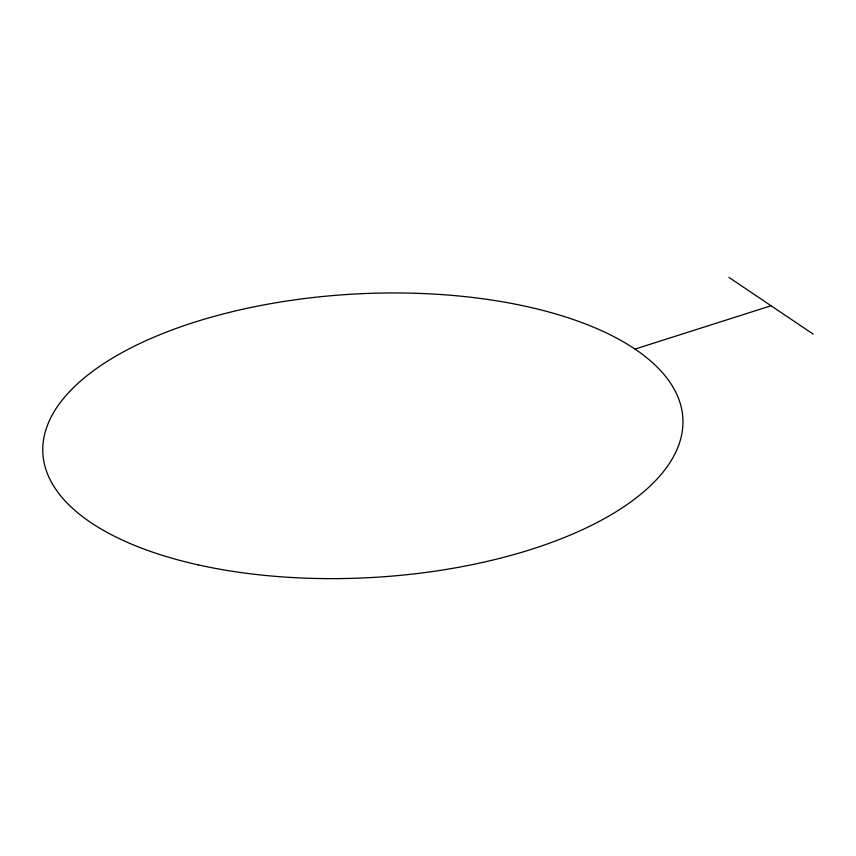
<?xml version="1.0" encoding="UTF-8"?>
<svg xmlns="http://www.w3.org/2000/svg" width="856" height="856" viewBox="0 0 856 856"><rect width="100%" height="100%" fill="white"/><g stroke="black" fill="none" stroke-linecap="round" stroke-linejoin="round"><path stroke-width="1.28" d="M634.992 349.098L771.063 305.752M728.916 277.365L813.2 334.129M198.218 564.874A320.486 142 -3.1 0 0 682.928 424.234A320.486 142 -3.1 0 0 207.441 318.272A320.486 142 -3.1 0 0 198.218 564.874"/></g></svg>
